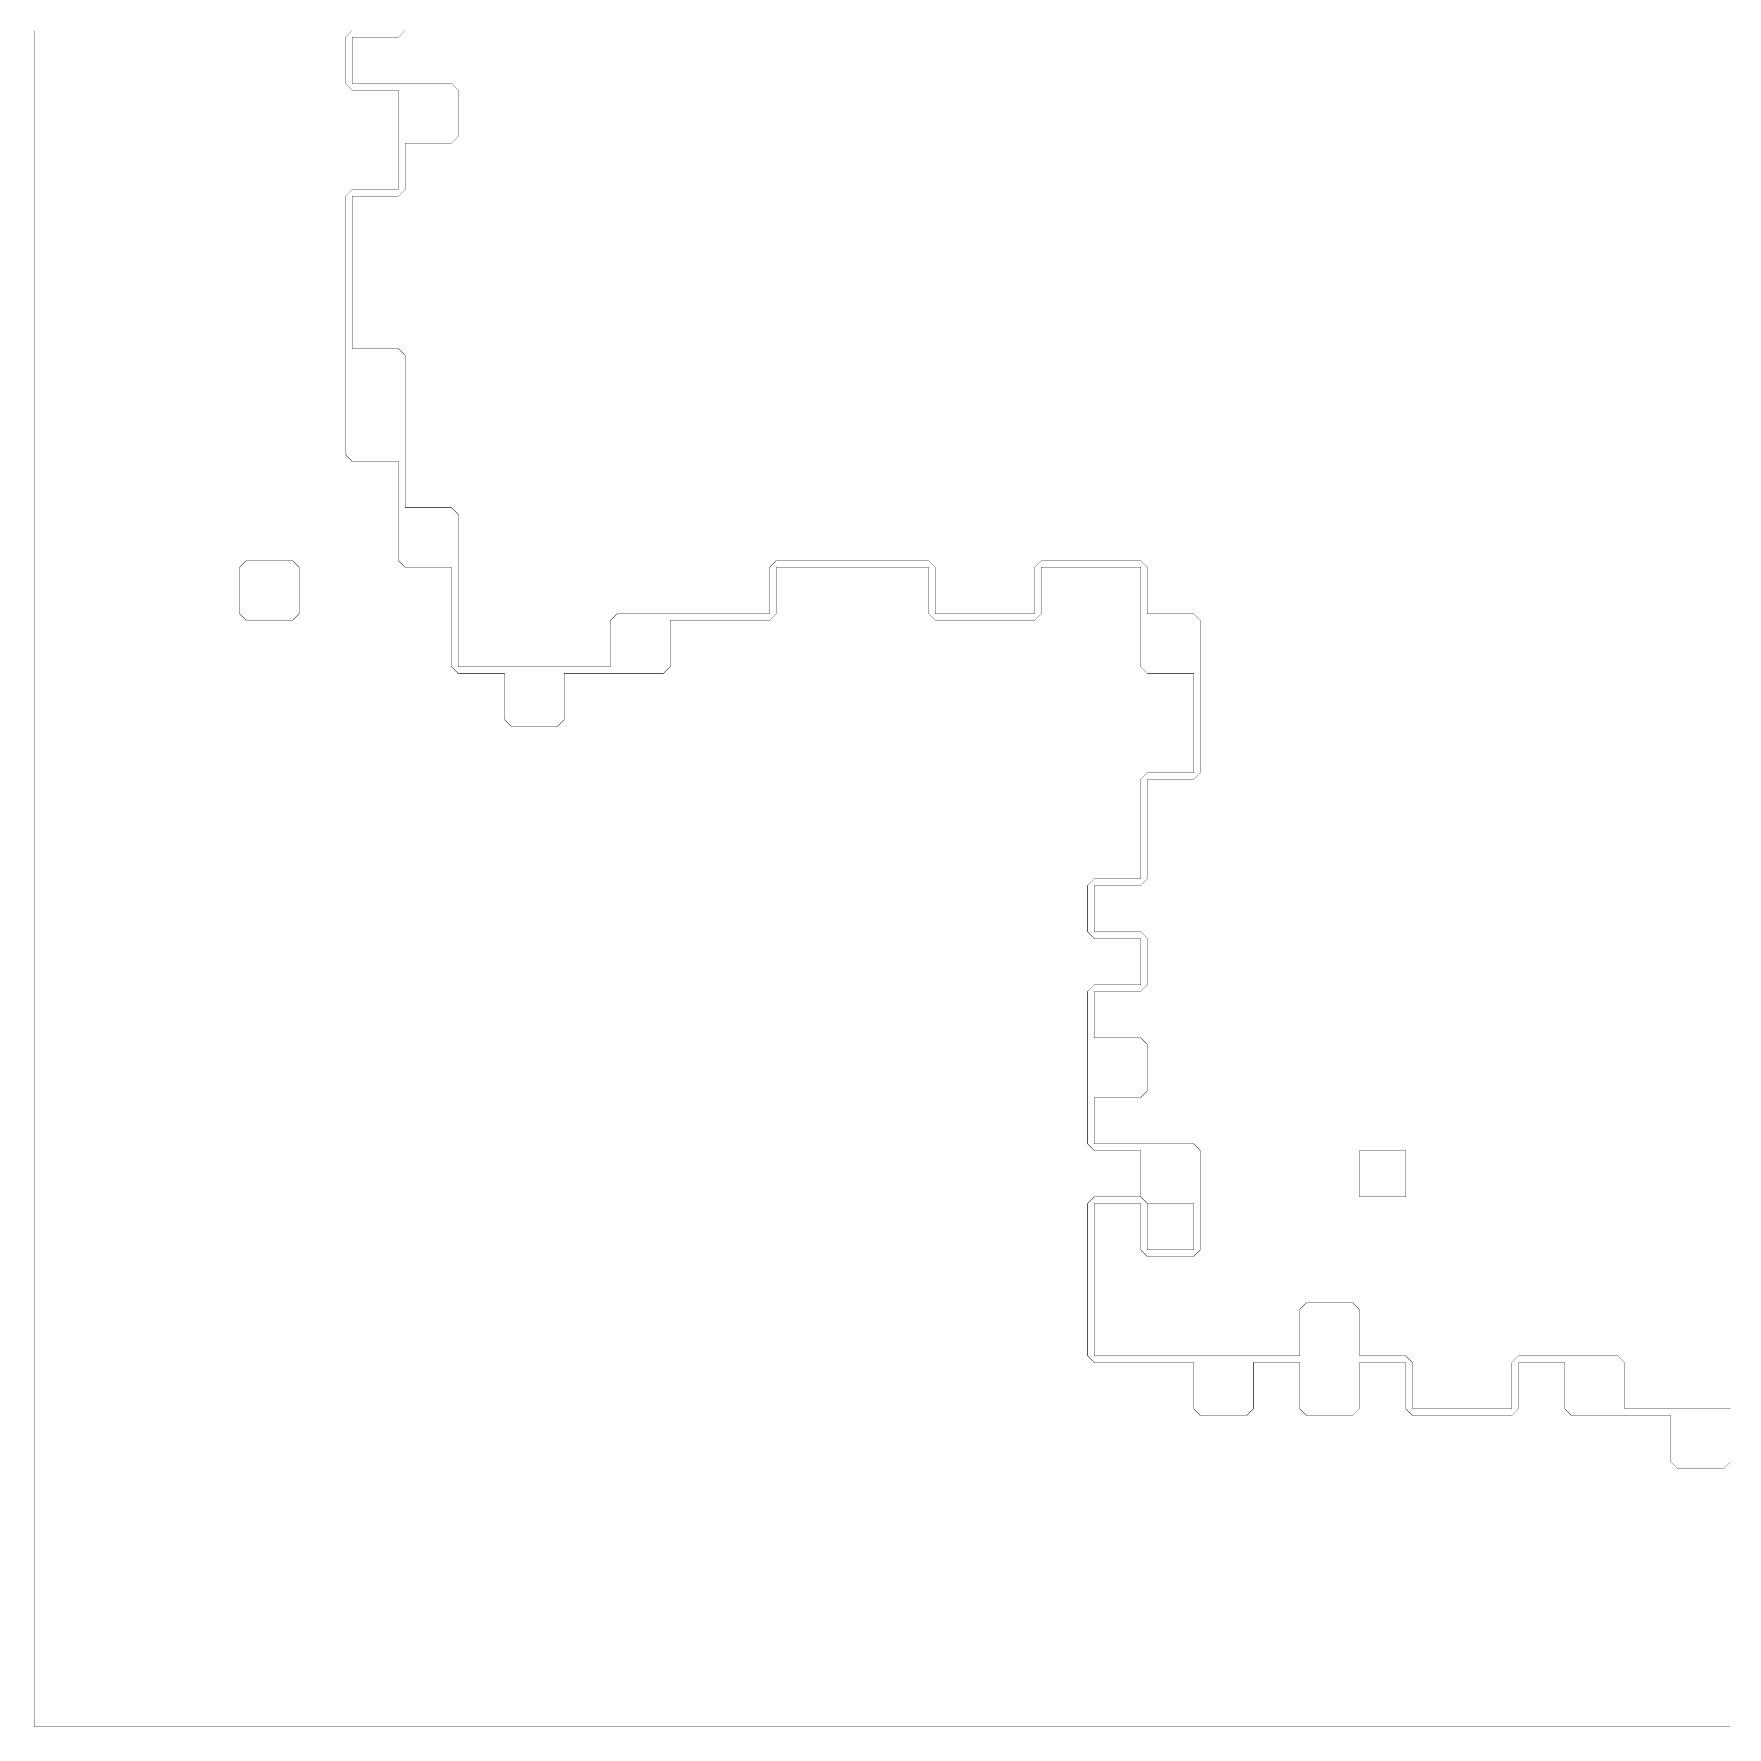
# Model space of a CAD drawing. Header units: metres. Extents: x 0 to 4990, y -4990 to 0.
# Drawn here: x 0 to 2495, y -4990 to -2495 of the extents above; entities that cross this region are included whole.
import ezdxf

# ---------------------------------------------------------------- set-up
doc = ezdxf.new("R2010")
doc.units = ezdxf.units.M
doc.layers.add('conductor', color=1, linetype='Continuous')
doc.layers.add('substrate', color=5, linetype='Continuous')

msp = doc.modelspace()

# ---------------------------------------------------------------- linework, layer by layer
at = {"layer": 'conductor', "const_width": 0.5}
msp.add_lwpolyline([(546.875, -2490.234375), (537.109375, -2500), (527.34375, -2500), (517.578125, -2500), (507.8125, -2500), (498.046875, -2500), (488.28125, -2500), (478.515625, -2500), (468.75, -2500), (468.75, -2509.765625), (468.75, -2519.53125), (468.75, -2529.296875), (468.75, -2539.0625), (468.75, -2548.828125), (468.75, -2558.59375), (468.75, -2568.359375), (478.515625, -2568.359375), (488.28125, -2568.359375), (498.046875, -2568.359375), (507.8125, -2568.359375), (517.578125, -2568.359375), (527.34375, -2568.359375), (537.109375, -2568.359375), (546.875, -2568.359375), (556.640625, -2568.359375), (566.40625, -2568.359375), (576.171875, -2568.359375), (585.9375, -2568.359375), (595.703125, -2568.359375), (605.46875, -2568.359375), (615.234375, -2568.359375), (625, -2578.125), (625, -2587.890625), (625, -2597.65625), (625, -2607.421875), (625, -2617.1875), (625, -2626.953125), (625, -2636.71875), (625, -2646.484375), (615.234375, -2656.25), (605.46875, -2656.25), (595.703125, -2656.25), (585.9375, -2656.25), (576.171875, -2656.25), (566.40625, -2656.25), (556.640625, -2656.25), (546.875, -2656.25), (546.875, -2666.015625), (546.875, -2675.78125), (546.875, -2685.546875), (546.875, -2695.3125), (546.875, -2705.078125), (546.875, -2714.84375), (546.875, -2724.609375), (537.109375, -2734.375), (527.34375, -2734.375), (517.578125, -2734.375), (507.8125, -2734.375), (498.046875, -2734.375), (488.28125, -2734.375), (478.515625, -2734.375), (468.75, -2734.375), (468.75, -2744.140625), (468.75, -2753.90625), (468.75, -2763.671875), (468.75, -2773.4375), (468.75, -2783.203125), (468.75, -2792.96875), (468.75, -2802.734375), (468.75, -2812.5), (468.75, -2822.265625), (468.75, -2832.03125), (468.75, -2841.796875), (468.75, -2851.5625), (468.75, -2861.328125), (468.75, -2871.09375), (468.75, -2880.859375), (468.75, -2890.625), (468.75, -2900.390625), (468.75, -2910.15625), (468.75, -2919.921875), (468.75, -2929.6875), (468.75, -2939.453125), (468.75, -2949.21875), (468.75, -2958.984375), (478.515625, -2958.984375), (488.28125, -2958.984375), (498.046875, -2958.984375), (507.8125, -2958.984375), (517.578125, -2958.984375), (527.34375, -2958.984375), (537.109375, -2958.984375), (546.875, -2968.75), (546.875, -2978.515625), (546.875, -2988.28125), (546.875, -2998.046875), (546.875, -3007.8125), (546.875, -3017.578125), (546.875, -3027.34375), (546.875, -3037.109375), (546.875, -3046.875), (546.875, -3056.640625), (546.875, -3066.40625), (546.875, -3076.171875), (546.875, -3085.9375), (546.875, -3095.703125), (546.875, -3105.46875), (546.875, -3115.234375), (546.875, -3125), (546.875, -3134.765625), (546.875, -3144.53125), (546.875, -3154.296875), (546.875, -3164.0625), (546.875, -3173.828125), (546.875, -3183.59375), (546.875, -3193.359375), (556.640625, -3193.359375), (566.40625, -3193.359375), (576.171875, -3193.359375), (585.9375, -3193.359375), (595.703125, -3193.359375), (605.46875, -3193.359375), (615.234375, -3193.359375), (625, -3203.125), (625, -3212.890625), (625, -3222.65625), (625, -3232.421875), (625, -3242.1875), (625, -3251.953125), (625, -3261.71875), (625, -3271.484375), (625, -3281.25), (625, -3291.015625), (625, -3300.78125), (625, -3310.546875), (625, -3320.3125), (625, -3330.078125), (625, -3339.84375), (625, -3349.609375), (625, -3359.375), (625, -3369.140625), (625, -3378.90625), (625, -3388.671875), (625, -3398.4375), (625, -3408.203125), (625, -3417.96875), (625, -3427.734375), (634.765625, -3427.734375), (644.53125, -3427.734375), (654.296875, -3427.734375), (664.0625, -3427.734375), (673.828125, -3427.734375), (683.59375, -3427.734375), (693.359375, -3427.734375), (703.125, -3427.734375), (712.890625, -3427.734375), (722.65625, -3427.734375), (732.421875, -3427.734375), (742.1875, -3427.734375), (751.953125, -3427.734375), (761.71875, -3427.734375), (771.484375, -3427.734375), (781.25, -3427.734375), (791.015625, -3427.734375), (800.78125, -3427.734375), (810.546875, -3427.734375), (820.3125, -3427.734375), (830.078125, -3427.734375), (839.84375, -3427.734375), (849.609375, -3427.734375), (849.609375, -3417.96875), (849.609375, -3408.203125), (849.609375, -3398.4375), (849.609375, -3388.671875), (849.609375, -3378.90625), (849.609375, -3369.140625), (849.609375, -3359.375), (859.375, -3349.609375), (869.140625, -3349.609375), (878.90625, -3349.609375), (888.671875, -3349.609375), (898.4375, -3349.609375), (908.203125, -3349.609375), (917.96875, -3349.609375), (927.734375, -3349.609375), (937.5, -3349.609375), (947.265625, -3349.609375), (957.03125, -3349.609375), (966.796875, -3349.609375), (976.5625, -3349.609375), (986.328125, -3349.609375), (996.09375, -3349.609375), (1005.859375, -3349.609375), (1015.625, -3349.609375), (1025.390625, -3349.609375), (1035.15625, -3349.609375), (1044.921875, -3349.609375), (1054.6875, -3349.609375), (1064.453125, -3349.609375), (1074.21875, -3349.609375), (1083.984375, -3349.609375), (1083.984375, -3339.84375), (1083.984375, -3330.078125), (1083.984375, -3320.3125), (1083.984375, -3310.546875), (1083.984375, -3300.78125), (1083.984375, -3291.015625), (1083.984375, -3281.25), (1093.75, -3271.484375), (1103.515625, -3271.484375), (1113.28125, -3271.484375), (1123.046875, -3271.484375), (1132.8125, -3271.484375), (1142.578125, -3271.484375), (1152.34375, -3271.484375), (1162.109375, -3271.484375), (1171.875, -3271.484375), (1181.640625, -3271.484375), (1191.40625, -3271.484375), (1201.171875, -3271.484375), (1210.9375, -3271.484375), (1220.703125, -3271.484375), (1230.46875, -3271.484375), (1240.234375, -3271.484375), (1250, -3271.484375), (1259.765625, -3271.484375), (1269.53125, -3271.484375), (1279.296875, -3271.484375), (1289.0625, -3271.484375), (1298.828125, -3271.484375), (1308.59375, -3271.484375), (1318.359375, -3271.484375), (1328.125, -3281.25), (1328.125, -3291.015625), (1328.125, -3300.78125), (1328.125, -3310.546875), (1328.125, -3320.3125), (1328.125, -3330.078125), (1328.125, -3339.84375), (1328.125, -3349.609375), (1337.890625, -3349.609375), (1347.65625, -3349.609375), (1357.421875, -3349.609375), (1367.1875, -3349.609375), (1376.953125, -3349.609375), (1386.71875, -3349.609375), (1396.484375, -3349.609375), (1406.25, -3349.609375), (1416.015625, -3349.609375), (1425.78125, -3349.609375), (1435.546875, -3349.609375), (1445.3125, -3349.609375), (1455.078125, -3349.609375), (1464.84375, -3349.609375), (1474.609375, -3349.609375), (1474.609375, -3339.84375), (1474.609375, -3330.078125), (1474.609375, -3320.3125), (1474.609375, -3310.546875), (1474.609375, -3300.78125), (1474.609375, -3291.015625), (1474.609375, -3281.25), (1484.375, -3271.484375), (1494.140625, -3271.484375), (1503.90625, -3271.484375), (1513.671875, -3271.484375), (1523.4375, -3271.484375), (1533.203125, -3271.484375), (1542.96875, -3271.484375), (1552.734375, -3271.484375), (1562.5, -3271.484375), (1572.265625, -3271.484375), (1582.03125, -3271.484375), (1591.796875, -3271.484375), (1601.5625, -3271.484375), (1611.328125, -3271.484375), (1621.09375, -3271.484375), (1630.859375, -3271.484375), (1640.625, -3281.25), (1640.625, -3291.015625), (1640.625, -3300.78125), (1640.625, -3310.546875), (1640.625, -3320.3125), (1640.625, -3330.078125), (1640.625, -3339.84375), (1640.625, -3349.609375), (1650.390625, -3349.609375), (1660.15625, -3349.609375), (1669.921875, -3349.609375), (1679.6875, -3349.609375), (1689.453125, -3349.609375), (1699.21875, -3349.609375), (1708.984375, -3349.609375), (1718.75, -3359.375), (1718.75, -3369.140625), (1718.75, -3378.90625), (1718.75, -3388.671875), (1718.75, -3398.4375), (1718.75, -3408.203125), (1718.75, -3417.96875), (1718.75, -3427.734375), (1718.75, -3437.5), (1718.75, -3447.265625), (1718.75, -3457.03125), (1718.75, -3466.796875), (1718.75, -3476.5625), (1718.75, -3486.328125), (1718.75, -3496.09375), (1718.75, -3505.859375), (1718.75, -3515.625), (1718.75, -3525.390625), (1718.75, -3535.15625), (1718.75, -3544.921875), (1718.75, -3554.6875), (1718.75, -3564.453125), (1718.75, -3574.21875), (1718.75, -3583.984375), (1708.984375, -3593.75), (1699.21875, -3593.75), (1689.453125, -3593.75), (1679.6875, -3593.75), (1669.921875, -3593.75), (1660.15625, -3593.75), (1650.390625, -3593.75), (1640.625, -3593.75), (1640.625, -3603.515625), (1640.625, -3613.28125), (1640.625, -3623.046875), (1640.625, -3632.8125), (1640.625, -3642.578125), (1640.625, -3652.34375), (1640.625, -3662.109375), (1640.625, -3671.875), (1640.625, -3681.640625), (1640.625, -3691.40625), (1640.625, -3701.171875), (1640.625, -3710.9375), (1640.625, -3720.703125), (1640.625, -3730.46875), (1640.625, -3740.234375), (1630.859375, -3750), (1621.09375, -3750), (1611.328125, -3750), (1601.5625, -3750), (1591.796875, -3750), (1582.03125, -3750), (1572.265625, -3750), (1562.5, -3750), (1562.5, -3759.765625), (1562.5, -3769.53125), (1562.5, -3779.296875), (1562.5, -3789.0625), (1562.5, -3798.828125), (1562.5, -3808.59375), (1562.5, -3818.359375), (1572.265625, -3818.359375), (1582.03125, -3818.359375), (1591.796875, -3818.359375), (1601.5625, -3818.359375), (1611.328125, -3818.359375), (1621.09375, -3818.359375), (1630.859375, -3818.359375), (1640.625, -3828.125), (1640.625, -3837.890625), (1640.625, -3847.65625), (1640.625, -3857.421875), (1640.625, -3867.1875), (1640.625, -3876.953125), (1640.625, -3886.71875), (1640.625, -3896.484375), (1630.859375, -3906.25), (1621.09375, -3906.25), (1611.328125, -3906.25), (1601.5625, -3906.25), (1591.796875, -3906.25), (1582.03125, -3906.25), (1572.265625, -3906.25), (1562.5, -3906.25), (1562.5, -3916.015625), (1562.5, -3925.78125), (1562.5, -3935.546875), (1562.5, -3945.3125), (1562.5, -3955.078125), (1562.5, -3964.84375), (1562.5, -3974.609375), (1572.265625, -3974.609375), (1582.03125, -3974.609375), (1591.796875, -3974.609375), (1601.5625, -3974.609375), (1611.328125, -3974.609375), (1621.09375, -3974.609375), (1630.859375, -3974.609375), (1640.625, -3984.375), (1640.625, -3994.140625), (1640.625, -4003.90625), (1640.625, -4013.671875), (1640.625, -4023.4375), (1640.625, -4033.203125), (1640.625, -4042.96875), (1640.625, -4052.734375), (1630.859375, -4062.5), (1621.09375, -4062.5), (1611.328125, -4062.5), (1601.5625, -4062.5), (1591.796875, -4062.5), (1582.03125, -4062.5), (1572.265625, -4062.5), (1562.5, -4062.5), (1562.5, -4072.265625), (1562.5, -4082.03125), (1562.5, -4091.796875), (1562.5, -4101.5625), (1562.5, -4111.328125), (1562.5, -4121.09375), (1562.5, -4130.859375), (1572.265625, -4130.859375), (1582.03125, -4130.859375), (1591.796875, -4130.859375), (1601.5625, -4130.859375), (1611.328125, -4130.859375), (1621.09375, -4130.859375), (1630.859375, -4130.859375), (1640.625, -4130.859375), (1650.390625, -4130.859375), (1660.15625, -4130.859375), (1669.921875, -4130.859375), (1679.6875, -4130.859375), (1689.453125, -4130.859375), (1699.21875, -4130.859375), (1708.984375, -4130.859375), (1718.75, -4140.625), (1718.75, -4150.390625), (1718.75, -4160.15625), (1718.75, -4169.921875), (1718.75, -4179.6875), (1718.75, -4189.453125), (1718.75, -4199.21875), (1718.75, -4208.984375), (1718.75, -4218.75), (1718.75, -4228.515625), (1718.75, -4238.28125), (1718.75, -4248.046875), (1718.75, -4257.8125), (1718.75, -4267.578125), (1718.75, -4277.34375), (1718.75, -4287.109375), (1708.984375, -4296.875), (1699.21875, -4296.875), (1689.453125, -4296.875), (1679.6875, -4296.875), (1669.921875, -4296.875), (1660.15625, -4296.875), (1650.390625, -4296.875), (1640.625, -4296.875), (1630.859375, -4287.109375), (1630.859375, -4277.34375), (1630.859375, -4267.578125), (1630.859375, -4257.8125), (1630.859375, -4248.046875), (1630.859375, -4238.28125), (1630.859375, -4228.515625), (1630.859375, -4218.75), (1621.09375, -4218.75), (1611.328125, -4218.75), (1601.5625, -4218.75), (1591.796875, -4218.75), (1582.03125, -4218.75), (1572.265625, -4218.75), (1562.5, -4218.75), (1562.5, -4228.515625), (1562.5, -4238.28125), (1562.5, -4248.046875), (1562.5, -4257.8125), (1562.5, -4267.578125), (1562.5, -4277.34375), (1562.5, -4287.109375), (1562.5, -4296.875), (1562.5, -4306.640625), (1562.5, -4316.40625), (1562.5, -4326.171875), (1562.5, -4335.9375), (1562.5, -4345.703125), (1562.5, -4355.46875), (1562.5, -4365.234375), (1562.5, -4375), (1562.5, -4384.765625), (1562.5, -4394.53125), (1562.5, -4404.296875), (1562.5, -4414.0625), (1562.5, -4423.828125), (1562.5, -4433.59375), (1562.5, -4443.359375), (1572.265625, -4443.359375), (1582.03125, -4443.359375), (1591.796875, -4443.359375), (1601.5625, -4443.359375), (1611.328125, -4443.359375), (1621.09375, -4443.359375), (1630.859375, -4443.359375), (1640.625, -4443.359375), (1650.390625, -4443.359375), (1660.15625, -4443.359375), (1669.921875, -4443.359375), (1679.6875, -4443.359375), (1689.453125, -4443.359375), (1699.21875, -4443.359375), (1708.984375, -4443.359375), (1718.75, -4443.359375), (1728.515625, -4443.359375), (1738.28125, -4443.359375), (1748.046875, -4443.359375), (1757.8125, -4443.359375), (1767.578125, -4443.359375), (1777.34375, -4443.359375), (1787.109375, -4443.359375), (1796.875, -4443.359375), (1806.640625, -4443.359375), (1816.40625, -4443.359375), (1826.171875, -4443.359375), (1835.9375, -4443.359375), (1845.703125, -4443.359375), (1855.46875, -4443.359375), (1865.234375, -4443.359375), (1865.234375, -4433.59375), (1865.234375, -4423.828125), (1865.234375, -4414.0625), (1865.234375, -4404.296875), (1865.234375, -4394.53125), (1865.234375, -4384.765625), (1865.234375, -4375), (1875, -4365.234375), (1884.765625, -4365.234375), (1894.53125, -4365.234375), (1904.296875, -4365.234375), (1914.0625, -4365.234375), (1923.828125, -4365.234375), (1933.59375, -4365.234375), (1943.359375, -4365.234375), (1953.125, -4375), (1953.125, -4384.765625), (1953.125, -4394.53125), (1953.125, -4404.296875), (1953.125, -4414.0625), (1953.125, -4423.828125), (1953.125, -4433.59375), (1953.125, -4443.359375), (1962.890625, -4443.359375), (1972.65625, -4443.359375), (1982.421875, -4443.359375), (1992.1875, -4443.359375), (2001.953125, -4443.359375), (2011.71875, -4443.359375), (2021.484375, -4443.359375), (2031.25, -4453.125), (2031.25, -4462.890625), (2031.25, -4472.65625), (2031.25, -4482.421875), (2031.25, -4492.1875), (2031.25, -4501.953125), (2031.25, -4511.71875), (2031.25, -4521.484375), (2041.015625, -4521.484375), (2050.78125, -4521.484375), (2060.546875, -4521.484375), (2070.3125, -4521.484375), (2080.078125, -4521.484375), (2089.84375, -4521.484375), (2099.609375, -4521.484375), (2109.375, -4521.484375), (2119.140625, -4521.484375), (2128.90625, -4521.484375), (2138.671875, -4521.484375), (2148.4375, -4521.484375), (2158.203125, -4521.484375), (2167.96875, -4521.484375), (2177.734375, -4521.484375), (2177.734375, -4511.71875), (2177.734375, -4501.953125), (2177.734375, -4492.1875), (2177.734375, -4482.421875), (2177.734375, -4472.65625), (2177.734375, -4462.890625), (2177.734375, -4453.125), (2187.5, -4443.359375), (2197.265625, -4443.359375), (2207.03125, -4443.359375), (2216.796875, -4443.359375), (2226.5625, -4443.359375), (2236.328125, -4443.359375), (2246.09375, -4443.359375), (2255.859375, -4443.359375), (2265.625, -4443.359375), (2275.390625, -4443.359375), (2285.15625, -4443.359375), (2294.921875, -4443.359375), (2304.6875, -4443.359375), (2314.453125, -4443.359375), (2324.21875, -4443.359375), (2333.984375, -4443.359375), (2343.75, -4453.125), (2343.75, -4462.890625), (2343.75, -4472.65625), (2343.75, -4482.421875), (2343.75, -4492.1875), (2343.75, -4501.953125), (2343.75, -4511.71875), (2343.75, -4521.484375), (2353.515625, -4521.484375), (2363.28125, -4521.484375), (2373.046875, -4521.484375), (2382.8125, -4521.484375), (2392.578125, -4521.484375), (2402.34375, -4521.484375), (2412.109375, -4521.484375), (2421.875, -4521.484375), (2431.640625, -4521.484375), (2441.40625, -4521.484375), (2451.171875, -4521.484375), (2460.9375, -4521.484375), (2470.703125, -4521.484375), (2480.46875, -4521.484375), (2490.234375, -4521.484375), (2500, -4521.484375)], dxfattribs=at)
at = {"layer": 'substrate', "const_width": 0.5}
for points in [[(0, -2490.234375), (0, -2500), (0, -2509.765625), (0, -2519.53125), (0, -2529.296875), (0, -2539.0625), (0, -2548.828125), (0, -2558.59375), (0, -2568.359375), (0, -2578.125), (0, -2587.890625), (0, -2597.65625), (0, -2607.421875), (0, -2617.1875), (0, -2626.953125), (0, -2636.71875), (0, -2646.484375), (0, -2656.25), (0, -2666.015625), (0, -2675.78125), (0, -2685.546875), (0, -2695.3125), (0, -2705.078125), (0, -2714.84375), (0, -2724.609375), (0, -2734.375), (0, -2744.140625), (0, -2753.90625), (0, -2763.671875), (0, -2773.4375), (0, -2783.203125), (0, -2792.96875), (0, -2802.734375), (0, -2812.5), (0, -2822.265625), (0, -2832.03125), (0, -2841.796875), (0, -2851.5625), (0, -2861.328125), (0, -2871.09375), (0, -2880.859375), (0, -2890.625), (0, -2900.390625), (0, -2910.15625), (0, -2919.921875), (0, -2929.6875), (0, -2939.453125), (0, -2949.21875), (0, -2958.984375), (0, -2968.75), (0, -2978.515625), (0, -2988.28125), (0, -2998.046875), (0, -3007.8125), (0, -3017.578125), (0, -3027.34375), (0, -3037.109375), (0, -3046.875), (0, -3056.640625), (0, -3066.40625), (0, -3076.171875), (0, -3085.9375), (0, -3095.703125), (0, -3105.46875), (0, -3115.234375), (0, -3125), (0, -3134.765625), (0, -3144.53125), (0, -3154.296875), (0, -3164.0625), (0, -3173.828125), (0, -3183.59375), (0, -3193.359375), (0, -3203.125), (0, -3212.890625), (0, -3222.65625), (0, -3232.421875), (0, -3242.1875), (0, -3251.953125), (0, -3261.71875), (0, -3271.484375), (0, -3281.25), (0, -3291.015625), (0, -3300.78125), (0, -3310.546875), (0, -3320.3125), (0, -3330.078125), (0, -3339.84375), (0, -3349.609375), (0, -3359.375), (0, -3369.140625), (0, -3378.90625), (0, -3388.671875), (0, -3398.4375), (0, -3408.203125), (0, -3417.96875), (0, -3427.734375), (0, -3437.5), (0, -3447.265625), (0, -3457.03125), (0, -3466.796875), (0, -3476.5625), (0, -3486.328125), (0, -3496.09375), (0, -3505.859375), (0, -3515.625), (0, -3525.390625), (0, -3535.15625), (0, -3544.921875), (0, -3554.6875), (0, -3564.453125), (0, -3574.21875), (0, -3583.984375), (0, -3593.75), (0, -3603.515625), (0, -3613.28125), (0, -3623.046875), (0, -3632.8125), (0, -3642.578125), (0, -3652.34375), (0, -3662.109375), (0, -3671.875), (0, -3681.640625), (0, -3691.40625), (0, -3701.171875), (0, -3710.9375), (0, -3720.703125), (0, -3730.46875), (0, -3740.234375), (0, -3750), (0, -3759.765625), (0, -3769.53125), (0, -3779.296875), (0, -3789.0625), (0, -3798.828125), (0, -3808.59375), (0, -3818.359375), (0, -3828.125), (0, -3837.890625), (0, -3847.65625), (0, -3857.421875), (0, -3867.1875), (0, -3876.953125), (0, -3886.71875), (0, -3896.484375), (0, -3906.25), (0, -3916.015625), (0, -3925.78125), (0, -3935.546875), (0, -3945.3125), (0, -3955.078125), (0, -3964.84375), (0, -3974.609375), (0, -3984.375), (0, -3994.140625), (0, -4003.90625), (0, -4013.671875), (0, -4023.4375), (0, -4033.203125), (0, -4042.96875), (0, -4052.734375), (0, -4062.5), (0, -4072.265625), (0, -4082.03125), (0, -4091.796875), (0, -4101.5625), (0, -4111.328125), (0, -4121.09375), (0, -4130.859375), (0, -4140.625), (0, -4150.390625), (0, -4160.15625), (0, -4169.921875), (0, -4179.6875), (0, -4189.453125), (0, -4199.21875), (0, -4208.984375), (0, -4218.75), (0, -4228.515625), (0, -4238.28125), (0, -4248.046875), (0, -4257.8125), (0, -4267.578125), (0, -4277.34375), (0, -4287.109375), (0, -4296.875), (0, -4306.640625), (0, -4316.40625), (0, -4326.171875), (0, -4335.9375), (0, -4345.703125), (0, -4355.46875), (0, -4365.234375), (0, -4375), (0, -4384.765625), (0, -4394.53125), (0, -4404.296875), (0, -4414.0625), (0, -4423.828125), (0, -4433.59375), (0, -4443.359375), (0, -4453.125), (0, -4462.890625), (0, -4472.65625), (0, -4482.421875), (0, -4492.1875), (0, -4501.953125), (0, -4511.71875), (0, -4521.484375), (0, -4531.25), (0, -4541.015625), (0, -4550.78125), (0, -4560.546875), (0, -4570.3125), (0, -4580.078125), (0, -4589.84375), (0, -4599.609375), (0, -4609.375), (0, -4619.140625), (0, -4628.90625), (0, -4638.671875), (0, -4648.4375), (0, -4658.203125), (0, -4667.96875), (0, -4677.734375), (0, -4687.5), (0, -4697.265625), (0, -4707.03125), (0, -4716.796875), (0, -4726.5625), (0, -4736.328125), (0, -4746.09375), (0, -4755.859375), (0, -4765.625), (0, -4775.390625), (0, -4785.15625), (0, -4794.921875), (0, -4804.6875), (0, -4814.453125), (0, -4824.21875), (0, -4833.984375), (0, -4843.75), (0, -4853.515625), (0, -4863.28125), (0, -4873.046875), (0, -4882.8125), (0, -4892.578125), (0, -4902.34375), (0, -4912.109375), (0, -4921.875), (0, -4931.640625), (0, -4941.40625), (0, -4951.171875), (0, -4960.9375), (0, -4970.703125), (0, -4980.46875), (0, -4990.234375), (9.765625, -4990.234375), (19.53125, -4990.234375), (29.296875, -4990.234375), (39.0625, -4990.234375), (48.828125, -4990.234375), (58.59375, -4990.234375), (68.359375, -4990.234375), (78.125, -4990.234375), (87.890625, -4990.234375), (97.65625, -4990.234375), (107.421875, -4990.234375), (117.1875, -4990.234375), (126.953125, -4990.234375), (136.71875, -4990.234375), (146.484375, -4990.234375), (156.25, -4990.234375), (166.015625, -4990.234375), (175.78125, -4990.234375), (185.546875, -4990.234375), (195.3125, -4990.234375), (205.078125, -4990.234375), (214.84375, -4990.234375), (224.609375, -4990.234375), (234.375, -4990.234375), (244.140625, -4990.234375), (253.90625, -4990.234375), (263.671875, -4990.234375), (273.4375, -4990.234375), (283.203125, -4990.234375), (292.96875, -4990.234375), (302.734375, -4990.234375), (312.5, -4990.234375), (322.265625, -4990.234375), (332.03125, -4990.234375), (341.796875, -4990.234375), (351.5625, -4990.234375), (361.328125, -4990.234375), (371.09375, -4990.234375), (380.859375, -4990.234375), (390.625, -4990.234375), (400.390625, -4990.234375), (410.15625, -4990.234375), (419.921875, -4990.234375), (429.6875, -4990.234375), (439.453125, -4990.234375), (449.21875, -4990.234375), (458.984375, -4990.234375), (468.75, -4990.234375), (478.515625, -4990.234375), (488.28125, -4990.234375), (498.046875, -4990.234375), (507.8125, -4990.234375), (517.578125, -4990.234375), (527.34375, -4990.234375), (537.109375, -4990.234375), (546.875, -4990.234375), (556.640625, -4990.234375), (566.40625, -4990.234375), (576.171875, -4990.234375), (585.9375, -4990.234375), (595.703125, -4990.234375), (605.46875, -4990.234375), (615.234375, -4990.234375), (625, -4990.234375), (634.765625, -4990.234375), (644.53125, -4990.234375), (654.296875, -4990.234375), (664.0625, -4990.234375), (673.828125, -4990.234375), (683.59375, -4990.234375), (693.359375, -4990.234375), (703.125, -4990.234375), (712.890625, -4990.234375), (722.65625, -4990.234375), (732.421875, -4990.234375), (742.1875, -4990.234375), (751.953125, -4990.234375), (761.71875, -4990.234375), (771.484375, -4990.234375), (781.25, -4990.234375), (791.015625, -4990.234375), (800.78125, -4990.234375), (810.546875, -4990.234375), (820.3125, -4990.234375), (830.078125, -4990.234375), (839.84375, -4990.234375), (849.609375, -4990.234375), (859.375, -4990.234375), (869.140625, -4990.234375), (878.90625, -4990.234375), (888.671875, -4990.234375), (898.4375, -4990.234375), (908.203125, -4990.234375), (917.96875, -4990.234375), (927.734375, -4990.234375), (937.5, -4990.234375), (947.265625, -4990.234375), (957.03125, -4990.234375), (966.796875, -4990.234375), (976.5625, -4990.234375), (986.328125, -4990.234375), (996.09375, -4990.234375), (1005.859375, -4990.234375), (1015.625, -4990.234375), (1025.390625, -4990.234375), (1035.15625, -4990.234375), (1044.921875, -4990.234375), (1054.6875, -4990.234375), (1064.453125, -4990.234375), (1074.21875, -4990.234375), (1083.984375, -4990.234375), (1093.75, -4990.234375), (1103.515625, -4990.234375), (1113.28125, -4990.234375), (1123.046875, -4990.234375), (1132.8125, -4990.234375), (1142.578125, -4990.234375), (1152.34375, -4990.234375), (1162.109375, -4990.234375), (1171.875, -4990.234375), (1181.640625, -4990.234375), (1191.40625, -4990.234375), (1201.171875, -4990.234375), (1210.9375, -4990.234375), (1220.703125, -4990.234375), (1230.46875, -4990.234375), (1240.234375, -4990.234375), (1250, -4990.234375), (1259.765625, -4990.234375), (1269.53125, -4990.234375), (1279.296875, -4990.234375), (1289.0625, -4990.234375), (1298.828125, -4990.234375), (1308.59375, -4990.234375), (1318.359375, -4990.234375), (1328.125, -4990.234375), (1337.890625, -4990.234375), (1347.65625, -4990.234375), (1357.421875, -4990.234375), (1367.1875, -4990.234375), (1376.953125, -4990.234375), (1386.71875, -4990.234375), (1396.484375, -4990.234375), (1406.25, -4990.234375), (1416.015625, -4990.234375), (1425.78125, -4990.234375), (1435.546875, -4990.234375), (1445.3125, -4990.234375), (1455.078125, -4990.234375), (1464.84375, -4990.234375), (1474.609375, -4990.234375), (1484.375, -4990.234375), (1494.140625, -4990.234375), (1503.90625, -4990.234375), (1513.671875, -4990.234375), (1523.4375, -4990.234375), (1533.203125, -4990.234375), (1542.96875, -4990.234375), (1552.734375, -4990.234375), (1562.5, -4990.234375), (1572.265625, -4990.234375), (1582.03125, -4990.234375), (1591.796875, -4990.234375), (1601.5625, -4990.234375), (1611.328125, -4990.234375), (1621.09375, -4990.234375), (1630.859375, -4990.234375), (1640.625, -4990.234375), (1650.390625, -4990.234375), (1660.15625, -4990.234375), (1669.921875, -4990.234375), (1679.6875, -4990.234375), (1689.453125, -4990.234375), (1699.21875, -4990.234375), (1708.984375, -4990.234375), (1718.75, -4990.234375), (1728.515625, -4990.234375), (1738.28125, -4990.234375), (1748.046875, -4990.234375), (1757.8125, -4990.234375), (1767.578125, -4990.234375), (1777.34375, -4990.234375), (1787.109375, -4990.234375), (1796.875, -4990.234375), (1806.640625, -4990.234375), (1816.40625, -4990.234375), (1826.171875, -4990.234375), (1835.9375, -4990.234375), (1845.703125, -4990.234375), (1855.46875, -4990.234375), (1865.234375, -4990.234375), (1875, -4990.234375), (1884.765625, -4990.234375), (1894.53125, -4990.234375), (1904.296875, -4990.234375), (1914.0625, -4990.234375), (1923.828125, -4990.234375), (1933.59375, -4990.234375), (1943.359375, -4990.234375), (1953.125, -4990.234375), (1962.890625, -4990.234375), (1972.65625, -4990.234375), (1982.421875, -4990.234375), (1992.1875, -4990.234375), (2001.953125, -4990.234375), (2011.71875, -4990.234375), (2021.484375, -4990.234375), (2031.25, -4990.234375), (2041.015625, -4990.234375), (2050.78125, -4990.234375), (2060.546875, -4990.234375), (2070.3125, -4990.234375), (2080.078125, -4990.234375), (2089.84375, -4990.234375), (2099.609375, -4990.234375), (2109.375, -4990.234375), (2119.140625, -4990.234375), (2128.90625, -4990.234375), (2138.671875, -4990.234375), (2148.4375, -4990.234375), (2158.203125, -4990.234375), (2167.96875, -4990.234375), (2177.734375, -4990.234375), (2187.5, -4990.234375), (2197.265625, -4990.234375), (2207.03125, -4990.234375), (2216.796875, -4990.234375), (2226.5625, -4990.234375), (2236.328125, -4990.234375), (2246.09375, -4990.234375), (2255.859375, -4990.234375), (2265.625, -4990.234375), (2275.390625, -4990.234375), (2285.15625, -4990.234375), (2294.921875, -4990.234375), (2304.6875, -4990.234375), (2314.453125, -4990.234375), (2324.21875, -4990.234375), (2333.984375, -4990.234375), (2343.75, -4990.234375), (2353.515625, -4990.234375), (2363.28125, -4990.234375), (2373.046875, -4990.234375), (2382.8125, -4990.234375), (2392.578125, -4990.234375), (2402.34375, -4990.234375), (2412.109375, -4990.234375), (2421.875, -4990.234375), (2431.640625, -4990.234375), (2441.40625, -4990.234375), (2451.171875, -4990.234375), (2460.9375, -4990.234375), (2470.703125, -4990.234375), (2480.46875, -4990.234375), (2490.234375, -4990.234375), (2500, -4990.234375)], [(2500, -4599.609375), (2490.234375, -4609.375), (2480.46875, -4609.375), (2470.703125, -4609.375), (2460.9375, -4609.375), (2451.171875, -4609.375), (2441.40625, -4609.375), (2431.640625, -4609.375), (2421.875, -4609.375), (2412.109375, -4599.609375), (2412.109375, -4589.84375), (2412.109375, -4580.078125), (2412.109375, -4570.3125), (2412.109375, -4560.546875), (2412.109375, -4550.78125), (2412.109375, -4541.015625), (2412.109375, -4531.25), (2402.34375, -4531.25), (2392.578125, -4531.25), (2382.8125, -4531.25), (2373.046875, -4531.25), (2363.28125, -4531.25), (2353.515625, -4531.25), (2343.75, -4531.25), (2333.984375, -4531.25), (2324.21875, -4531.25), (2314.453125, -4531.25), (2304.6875, -4531.25), (2294.921875, -4531.25), (2285.15625, -4531.25), (2275.390625, -4531.25), (2265.625, -4531.25), (2255.859375, -4521.484375), (2255.859375, -4511.71875), (2255.859375, -4501.953125), (2255.859375, -4492.1875), (2255.859375, -4482.421875), (2255.859375, -4472.65625), (2255.859375, -4462.890625), (2255.859375, -4453.125), (2246.09375, -4453.125), (2236.328125, -4453.125), (2226.5625, -4453.125), (2216.796875, -4453.125), (2207.03125, -4453.125), (2197.265625, -4453.125), (2187.5, -4453.125), (2187.5, -4462.890625), (2187.5, -4472.65625), (2187.5, -4482.421875), (2187.5, -4492.1875), (2187.5, -4501.953125), (2187.5, -4511.71875), (2187.5, -4521.484375), (2177.734375, -4531.25), (2167.96875, -4531.25), (2158.203125, -4531.25), (2148.4375, -4531.25), (2138.671875, -4531.25), (2128.90625, -4531.25), (2119.140625, -4531.25), (2109.375, -4531.25), (2099.609375, -4531.25), (2089.84375, -4531.25), (2080.078125, -4531.25), (2070.3125, -4531.25), (2060.546875, -4531.25), (2050.78125, -4531.25), (2041.015625, -4531.25), (2031.25, -4531.25), (2021.484375, -4521.484375), (2021.484375, -4511.71875), (2021.484375, -4501.953125), (2021.484375, -4492.1875), (2021.484375, -4482.421875), (2021.484375, -4472.65625), (2021.484375, -4462.890625), (2021.484375, -4453.125), (2011.71875, -4453.125), (2001.953125, -4453.125), (1992.1875, -4453.125), (1982.421875, -4453.125), (1972.65625, -4453.125), (1962.890625, -4453.125), (1953.125, -4453.125), (1953.125, -4462.890625), (1953.125, -4472.65625), (1953.125, -4482.421875), (1953.125, -4492.1875), (1953.125, -4501.953125), (1953.125, -4511.71875), (1953.125, -4521.484375), (1943.359375, -4531.25), (1933.59375, -4531.25), (1923.828125, -4531.25), (1914.0625, -4531.25), (1904.296875, -4531.25), (1894.53125, -4531.25), (1884.765625, -4531.25), (1875, -4531.25), (1865.234375, -4521.484375), (1865.234375, -4511.71875), (1865.234375, -4501.953125), (1865.234375, -4492.1875), (1865.234375, -4482.421875), (1865.234375, -4472.65625), (1865.234375, -4462.890625), (1865.234375, -4453.125), (1855.46875, -4453.125), (1845.703125, -4453.125), (1835.9375, -4453.125), (1826.171875, -4453.125), (1816.40625, -4453.125), (1806.640625, -4453.125), (1796.875, -4453.125), (1796.875, -4462.890625), (1796.875, -4472.65625), (1796.875, -4482.421875), (1796.875, -4492.1875), (1796.875, -4501.953125), (1796.875, -4511.71875), (1796.875, -4521.484375), (1787.109375, -4531.25), (1777.34375, -4531.25), (1767.578125, -4531.25), (1757.8125, -4531.25), (1748.046875, -4531.25), (1738.28125, -4531.25), (1728.515625, -4531.25), (1718.75, -4531.25), (1708.984375, -4521.484375), (1708.984375, -4511.71875), (1708.984375, -4501.953125), (1708.984375, -4492.1875), (1708.984375, -4482.421875), (1708.984375, -4472.65625), (1708.984375, -4462.890625), (1708.984375, -4453.125), (1699.21875, -4453.125), (1689.453125, -4453.125), (1679.6875, -4453.125), (1669.921875, -4453.125), (1660.15625, -4453.125), (1650.390625, -4453.125), (1640.625, -4453.125), (1630.859375, -4453.125), (1621.09375, -4453.125), (1611.328125, -4453.125), (1601.5625, -4453.125), (1591.796875, -4453.125), (1582.03125, -4453.125), (1572.265625, -4453.125), (1562.5, -4453.125), (1552.734375, -4443.359375), (1552.734375, -4433.59375), (1552.734375, -4423.828125), (1552.734375, -4414.0625), (1552.734375, -4404.296875), (1552.734375, -4394.53125), (1552.734375, -4384.765625), (1552.734375, -4375), (1552.734375, -4365.234375), (1552.734375, -4355.46875), (1552.734375, -4345.703125), (1552.734375, -4335.9375), (1552.734375, -4326.171875), (1552.734375, -4316.40625), (1552.734375, -4306.640625), (1552.734375, -4296.875), (1552.734375, -4287.109375), (1552.734375, -4277.34375), (1552.734375, -4267.578125), (1552.734375, -4257.8125), (1552.734375, -4248.046875), (1552.734375, -4238.28125), (1552.734375, -4228.515625), (1552.734375, -4218.75), (1562.5, -4208.984375), (1572.265625, -4208.984375), (1582.03125, -4208.984375), (1591.796875, -4208.984375), (1601.5625, -4208.984375), (1611.328125, -4208.984375), (1621.09375, -4208.984375), (1630.859375, -4208.984375), (1640.625, -4218.75), (1640.625, -4228.515625), (1640.625, -4238.28125), (1640.625, -4248.046875), (1640.625, -4257.8125), (1640.625, -4267.578125), (1640.625, -4277.34375), (1640.625, -4287.109375), (1650.390625, -4287.109375), (1660.15625, -4287.109375), (1669.921875, -4287.109375), (1679.6875, -4287.109375), (1689.453125, -4287.109375), (1699.21875, -4287.109375), (1708.984375, -4287.109375), (1708.984375, -4277.34375), (1708.984375, -4267.578125), (1708.984375, -4257.8125), (1708.984375, -4248.046875), (1708.984375, -4238.28125), (1708.984375, -4228.515625), (1708.984375, -4218.75), (1699.21875, -4218.75), (1689.453125, -4218.75), (1679.6875, -4218.75), (1669.921875, -4218.75), (1660.15625, -4218.75), (1650.390625, -4218.75), (1640.625, -4218.75), (1630.859375, -4208.984375), (1630.859375, -4199.21875), (1630.859375, -4189.453125), (1630.859375, -4179.6875), (1630.859375, -4169.921875), (1630.859375, -4160.15625), (1630.859375, -4150.390625), (1630.859375, -4140.625), (1621.09375, -4140.625), (1611.328125, -4140.625), (1601.5625, -4140.625), (1591.796875, -4140.625), (1582.03125, -4140.625), (1572.265625, -4140.625), (1562.5, -4140.625), (1552.734375, -4130.859375), (1552.734375, -4121.09375), (1552.734375, -4111.328125), (1552.734375, -4101.5625), (1552.734375, -4091.796875), (1552.734375, -4082.03125), (1552.734375, -4072.265625), (1552.734375, -4062.5), (1552.734375, -4052.734375), (1552.734375, -4042.96875), (1552.734375, -4033.203125), (1552.734375, -4023.4375), (1552.734375, -4013.671875), (1552.734375, -4003.90625), (1552.734375, -3994.140625), (1552.734375, -3984.375), (1552.734375, -3974.609375), (1552.734375, -3964.84375), (1552.734375, -3955.078125), (1552.734375, -3945.3125), (1552.734375, -3935.546875), (1552.734375, -3925.78125), (1552.734375, -3916.015625), (1552.734375, -3906.25), (1562.5, -3896.484375), (1572.265625, -3896.484375), (1582.03125, -3896.484375), (1591.796875, -3896.484375), (1601.5625, -3896.484375), (1611.328125, -3896.484375), (1621.09375, -3896.484375), (1630.859375, -3896.484375), (1630.859375, -3886.71875), (1630.859375, -3876.953125), (1630.859375, -3867.1875), (1630.859375, -3857.421875), (1630.859375, -3847.65625), (1630.859375, -3837.890625), (1630.859375, -3828.125), (1621.09375, -3828.125), (1611.328125, -3828.125), (1601.5625, -3828.125), (1591.796875, -3828.125), (1582.03125, -3828.125), (1572.265625, -3828.125), (1562.5, -3828.125), (1552.734375, -3818.359375), (1552.734375, -3808.59375), (1552.734375, -3798.828125), (1552.734375, -3789.0625), (1552.734375, -3779.296875), (1552.734375, -3769.53125), (1552.734375, -3759.765625), (1552.734375, -3750), (1562.5, -3740.234375), (1572.265625, -3740.234375), (1582.03125, -3740.234375), (1591.796875, -3740.234375), (1601.5625, -3740.234375), (1611.328125, -3740.234375), (1621.09375, -3740.234375), (1630.859375, -3740.234375), (1630.859375, -3730.46875), (1630.859375, -3720.703125), (1630.859375, -3710.9375), (1630.859375, -3701.171875), (1630.859375, -3691.40625), (1630.859375, -3681.640625), (1630.859375, -3671.875), (1630.859375, -3662.109375), (1630.859375, -3652.34375), (1630.859375, -3642.578125), (1630.859375, -3632.8125), (1630.859375, -3623.046875), (1630.859375, -3613.28125), (1630.859375, -3603.515625), (1630.859375, -3593.75), (1640.625, -3583.984375), (1650.390625, -3583.984375), (1660.15625, -3583.984375), (1669.921875, -3583.984375), (1679.6875, -3583.984375), (1689.453125, -3583.984375), (1699.21875, -3583.984375), (1708.984375, -3583.984375), (1708.984375, -3574.21875), (1708.984375, -3564.453125), (1708.984375, -3554.6875), (1708.984375, -3544.921875), (1708.984375, -3535.15625), (1708.984375, -3525.390625), (1708.984375, -3515.625), (1708.984375, -3505.859375), (1708.984375, -3496.09375), (1708.984375, -3486.328125), (1708.984375, -3476.5625), (1708.984375, -3466.796875), (1708.984375, -3457.03125), (1708.984375, -3447.265625), (1708.984375, -3437.5), (1699.21875, -3437.5), (1689.453125, -3437.5), (1679.6875, -3437.5), (1669.921875, -3437.5), (1660.15625, -3437.5), (1650.390625, -3437.5), (1640.625, -3437.5), (1630.859375, -3427.734375), (1630.859375, -3417.96875), (1630.859375, -3408.203125), (1630.859375, -3398.4375), (1630.859375, -3388.671875), (1630.859375, -3378.90625), (1630.859375, -3369.140625), (1630.859375, -3359.375), (1630.859375, -3349.609375), (1630.859375, -3339.84375), (1630.859375, -3330.078125), (1630.859375, -3320.3125), (1630.859375, -3310.546875), (1630.859375, -3300.78125), (1630.859375, -3291.015625), (1630.859375, -3281.25), (1621.09375, -3281.25), (1611.328125, -3281.25), (1601.5625, -3281.25), (1591.796875, -3281.25), (1582.03125, -3281.25), (1572.265625, -3281.25), (1562.5, -3281.25), (1552.734375, -3281.25), (1542.96875, -3281.25), (1533.203125, -3281.25), (1523.4375, -3281.25), (1513.671875, -3281.25), (1503.90625, -3281.25), (1494.140625, -3281.25), (1484.375, -3281.25), (1484.375, -3291.015625), (1484.375, -3300.78125), (1484.375, -3310.546875), (1484.375, -3320.3125), (1484.375, -3330.078125), (1484.375, -3339.84375), (1484.375, -3349.609375), (1474.609375, -3359.375), (1464.84375, -3359.375), (1455.078125, -3359.375), (1445.3125, -3359.375), (1435.546875, -3359.375), (1425.78125, -3359.375), (1416.015625, -3359.375), (1406.25, -3359.375), (1396.484375, -3359.375), (1386.71875, -3359.375), (1376.953125, -3359.375), (1367.1875, -3359.375), (1357.421875, -3359.375), (1347.65625, -3359.375), (1337.890625, -3359.375), (1328.125, -3359.375), (1318.359375, -3349.609375), (1318.359375, -3339.84375), (1318.359375, -3330.078125), (1318.359375, -3320.3125), (1318.359375, -3310.546875), (1318.359375, -3300.78125), (1318.359375, -3291.015625), (1318.359375, -3281.25), (1308.59375, -3281.25), (1298.828125, -3281.25), (1289.0625, -3281.25), (1279.296875, -3281.25), (1269.53125, -3281.25), (1259.765625, -3281.25), (1250, -3281.25), (1240.234375, -3281.25), (1230.46875, -3281.25), (1220.703125, -3281.25), (1210.9375, -3281.25), (1201.171875, -3281.25), (1191.40625, -3281.25), (1181.640625, -3281.25), (1171.875, -3281.25), (1162.109375, -3281.25), (1152.34375, -3281.25), (1142.578125, -3281.25), (1132.8125, -3281.25), (1123.046875, -3281.25), (1113.28125, -3281.25), (1103.515625, -3281.25), (1093.75, -3281.25), (1093.75, -3291.015625), (1093.75, -3300.78125), (1093.75, -3310.546875), (1093.75, -3320.3125), (1093.75, -3330.078125), (1093.75, -3339.84375), (1093.75, -3349.609375), (1083.984375, -3359.375), (1074.21875, -3359.375), (1064.453125, -3359.375), (1054.6875, -3359.375), (1044.921875, -3359.375), (1035.15625, -3359.375), (1025.390625, -3359.375), (1015.625, -3359.375), (1005.859375, -3359.375), (996.09375, -3359.375), (986.328125, -3359.375), (976.5625, -3359.375), (966.796875, -3359.375), (957.03125, -3359.375), (947.265625, -3359.375), (937.5, -3359.375), (937.5, -3369.140625), (937.5, -3378.90625), (937.5, -3388.671875), (937.5, -3398.4375), (937.5, -3408.203125), (937.5, -3417.96875), (937.5, -3427.734375), (927.734375, -3437.5), (917.96875, -3437.5), (908.203125, -3437.5), (898.4375, -3437.5), (888.671875, -3437.5), (878.90625, -3437.5), (869.140625, -3437.5), (859.375, -3437.5), (849.609375, -3437.5), (839.84375, -3437.5), (830.078125, -3437.5), (820.3125, -3437.5), (810.546875, -3437.5), (800.78125, -3437.5), (791.015625, -3437.5), (781.25, -3437.5), (781.25, -3447.265625), (781.25, -3457.03125), (781.25, -3466.796875), (781.25, -3476.5625), (781.25, -3486.328125), (781.25, -3496.09375), (781.25, -3505.859375), (771.484375, -3515.625), (761.71875, -3515.625), (751.953125, -3515.625), (742.1875, -3515.625), (732.421875, -3515.625), (722.65625, -3515.625), (712.890625, -3515.625), (703.125, -3515.625), (693.359375, -3505.859375), (693.359375, -3496.09375), (693.359375, -3486.328125), (693.359375, -3476.5625), (693.359375, -3466.796875), (693.359375, -3457.03125), (693.359375, -3447.265625), (693.359375, -3437.5), (683.59375, -3437.5), (673.828125, -3437.5), (664.0625, -3437.5), (654.296875, -3437.5), (644.53125, -3437.5), (634.765625, -3437.5), (625, -3437.5), (615.234375, -3427.734375), (615.234375, -3417.96875), (615.234375, -3408.203125), (615.234375, -3398.4375), (615.234375, -3388.671875), (615.234375, -3378.90625), (615.234375, -3369.140625), (615.234375, -3359.375), (615.234375, -3349.609375), (615.234375, -3339.84375), (615.234375, -3330.078125), (615.234375, -3320.3125), (615.234375, -3310.546875), (615.234375, -3300.78125), (615.234375, -3291.015625), (615.234375, -3281.25), (605.46875, -3281.25), (595.703125, -3281.25), (585.9375, -3281.25), (576.171875, -3281.25), (566.40625, -3281.25), (556.640625, -3281.25), (546.875, -3281.25), (537.109375, -3271.484375), (537.109375, -3261.71875), (537.109375, -3251.953125), (537.109375, -3242.1875), (537.109375, -3232.421875), (537.109375, -3222.65625), (537.109375, -3212.890625), (537.109375, -3203.125), (537.109375, -3193.359375), (537.109375, -3183.59375), (537.109375, -3173.828125), (537.109375, -3164.0625), (537.109375, -3154.296875), (537.109375, -3144.53125), (537.109375, -3134.765625), (537.109375, -3125), (527.34375, -3125), (517.578125, -3125), (507.8125, -3125), (498.046875, -3125), (488.28125, -3125), (478.515625, -3125), (468.75, -3125), (458.984375, -3115.234375), (458.984375, -3105.46875), (458.984375, -3095.703125), (458.984375, -3085.9375), (458.984375, -3076.171875), (458.984375, -3066.40625), (458.984375, -3056.640625), (458.984375, -3046.875), (458.984375, -3037.109375), (458.984375, -3027.34375), (458.984375, -3017.578125), (458.984375, -3007.8125), (458.984375, -2998.046875), (458.984375, -2988.28125), (458.984375, -2978.515625), (458.984375, -2968.75), (458.984375, -2958.984375), (458.984375, -2949.21875), (458.984375, -2939.453125), (458.984375, -2929.6875), (458.984375, -2919.921875), (458.984375, -2910.15625), (458.984375, -2900.390625), (458.984375, -2890.625), (458.984375, -2880.859375), (458.984375, -2871.09375), (458.984375, -2861.328125), (458.984375, -2851.5625), (458.984375, -2841.796875), (458.984375, -2832.03125), (458.984375, -2822.265625), (458.984375, -2812.5), (458.984375, -2802.734375), (458.984375, -2792.96875), (458.984375, -2783.203125), (458.984375, -2773.4375), (458.984375, -2763.671875), (458.984375, -2753.90625), (458.984375, -2744.140625), (458.984375, -2734.375), (468.75, -2724.609375), (478.515625, -2724.609375), (488.28125, -2724.609375), (498.046875, -2724.609375), (507.8125, -2724.609375), (517.578125, -2724.609375), (527.34375, -2724.609375), (537.109375, -2724.609375), (537.109375, -2714.84375), (537.109375, -2705.078125), (537.109375, -2695.3125), (537.109375, -2685.546875), (537.109375, -2675.78125), (537.109375, -2666.015625), (537.109375, -2656.25), (537.109375, -2646.484375), (537.109375, -2636.71875), (537.109375, -2626.953125), (537.109375, -2617.1875), (537.109375, -2607.421875), (537.109375, -2597.65625), (537.109375, -2587.890625), (537.109375, -2578.125), (527.34375, -2578.125), (517.578125, -2578.125), (507.8125, -2578.125), (498.046875, -2578.125), (488.28125, -2578.125), (478.515625, -2578.125), (468.75, -2578.125), (458.984375, -2568.359375), (458.984375, -2558.59375), (458.984375, -2548.828125), (458.984375, -2539.0625), (458.984375, -2529.296875), (458.984375, -2519.53125), (458.984375, -2509.765625), (458.984375, -2500), (468.75, -2490.234375)]]:
    msp.add_lwpolyline(points, dxfattribs=at)
for points in [[(302.734375, -3281.25), (312.5, -3271.484375), (322.265625, -3271.484375), (332.03125, -3271.484375), (341.796875, -3271.484375), (351.5625, -3271.484375), (361.328125, -3271.484375), (371.09375, -3271.484375), (380.859375, -3271.484375), (390.625, -3281.25), (390.625, -3291.015625), (390.625, -3300.78125), (390.625, -3310.546875), (390.625, -3320.3125), (390.625, -3330.078125), (390.625, -3339.84375), (390.625, -3349.609375), (380.859375, -3359.375), (371.09375, -3359.375), (361.328125, -3359.375), (351.5625, -3359.375), (341.796875, -3359.375), (332.03125, -3359.375), (322.265625, -3359.375), (312.5, -3359.375), (302.734375, -3349.609375), (302.734375, -3339.84375), (302.734375, -3330.078125), (302.734375, -3320.3125), (302.734375, -3310.546875), (302.734375, -3300.78125), (302.734375, -3291.015625)], [(1953.125, -4140.625), (1953.125, -4150.390625), (1953.125, -4160.15625), (1953.125, -4169.921875), (1953.125, -4179.6875), (1953.125, -4189.453125), (1953.125, -4199.21875), (1953.125, -4208.984375), (1962.890625, -4208.984375), (1972.65625, -4208.984375), (1982.421875, -4208.984375), (1992.1875, -4208.984375), (2001.953125, -4208.984375), (2011.71875, -4208.984375), (2021.484375, -4208.984375), (2021.484375, -4199.21875), (2021.484375, -4189.453125), (2021.484375, -4179.6875), (2021.484375, -4169.921875), (2021.484375, -4160.15625), (2021.484375, -4150.390625), (2021.484375, -4140.625), (2011.71875, -4140.625), (2001.953125, -4140.625), (1992.1875, -4140.625), (1982.421875, -4140.625), (1972.65625, -4140.625), (1962.890625, -4140.625)]]:
    msp.add_lwpolyline(points, close=True, dxfattribs=at)

doc.saveas('drawing.dxf')
